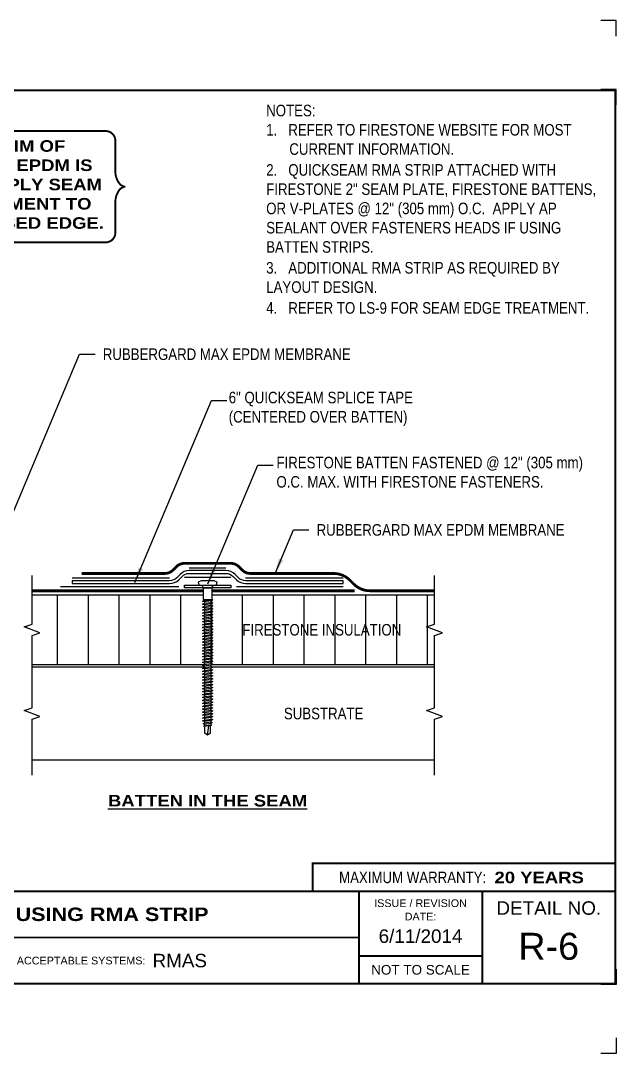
# Model space of a CAD drawing. Header units: inches. Extents: x 255.4 to 275.5, y -282.7 to -266.
# Drawn here: x 265.82 to 275.48, y -282.75 to -265.99 of the extents above; entities that cross this region are included whole.
import ezdxf
from ezdxf.enums import TextEntityAlignment as Align

# ---------------------------------------------------------------- set-up
doc = ezdxf.new("R2010")
doc.units = ezdxf.units.IN
doc.header["$MEASUREMENT"] = 0
doc.linetypes.add('HIDDEN', pattern=[0.375, 0.25, -0.125])
doc.layers.get('0').update_dxf_attribs({"linetype": 'CONTINUOUS'})
doc.layers.get('DEFPOINTS').update_dxf_attribs({"linetype": 'CONTINUOUS'})
for name, color, linetype in [('FSBP-ACCESSORY-FIRESTONE', 7, 'CONTINUOUS'), ('FSBP-ADHESIVE', 1, 'HIDDEN'), ('FSBP-ANNO-NOTE', 7, 'CONTINUOUS'), ('FSBP-INSULATION', 7, 'CONTINUOUS'), ('FSBP-MEMBRANE', 7, 'CONTINUOUS'), ('FSBP-SUBSTRATE-GENERIC', 9, 'CONTINUOUS'), ('FSBP-TTLB', 7, 'CONTINUOUS'), ('FSBP-TTLB-BORDER', 7, 'CONTINUOUS'), ('FSBP-TTLB-TEXT', 7, 'CONTINUOUS')]:
    doc.layers.add(name, color=color, linetype=linetype)
doc.styles.add('FSBP_ARIAL', font='arial.ttf')
doc.styles.add('FSBP_ARIAL_BOLD', font='')
doc.styles.add('FSBP_ARIAL_NAR', font='ARIALN.TTF')
doc.styles.get('FSBP_ARIAL_BOLD').set_extended_font_data('Arial Black')
doc.linetypes.add('ZIGZAG', pattern='A,0.0001,-0.2,[131,ltypeshp.shx,S=0.2,R=0,X=-0.2,Y=0],-0.4,[131,ltypeshp.shx,S=0.2,R=180,X=0.2,Y=0],-0.2', length=0.8001)
doc.dimstyles.new('FSBP-LEADER', dxfattribs={"dimtxt": 0.1875, "dimasz": 0.25, "dimexe": 0.0625, "dimexo": 0.125, "dimgap": 0.125, "dimtad": 0, "dimtih": 1, "dimtoh": 1, "dimdec": 4, "dimzin": 0, "dimdsep": 46, "dimlunit": 4, "dimtxsty": 'FSBP_ARIAL_NAR', "dimcen": 0.09375, "dimclrd": 256, "dimclre": 256, "dimclrt": 256, "dimadec": 0, "dimazin": 0, "dimtfac": 1, "dimtdec": 4, "dimtofl": 0, "dimtmove": 0, "dimatfit": 3, "dimfxl": 1, "dimtolj": 1, "dimtzin": 0, "dimlwd": -1, "dimlwe": -1, "dimarcsym": 0})

# ---------------------------------------------------------------- blocks, each defined once
blk = doc.blocks.new('TTLB-EPDM_1')
at = {"layer": 'DEFPOINTS', "linetype": 'Continuous', "ltscale": 1.75}
for points in [[(20.01562500000003, 13.88083333333333), (20.01562500000003, 14.13083333333333), (19.76562500000003, 14.13083333333333)], [(20.01562500000003, -2.380833333333342), (20.01562500000003, -2.630833333333342), (19.76562500000003, -2.630833333333342)]]:
    blk.add_lwpolyline(points, dxfattribs=at)
at = {"layer": 'DEFPOINTS', "color": 1}
for points in [[(20.015625, 12.765625), (20.015625, 13.015625), (19.765625, 13.015625)], [(20.015625, -1.265625), (20.015625, -1.515625), (19.765625, -1.515625)]]:
    blk.add_lwpolyline(points, dxfattribs=at)
at = {"layer": 'FSBP-TTLB', "const_width": 0.03125}
blk.add_lwpolyline([(15.09028770518938, 0), (20, 0), (20, 0.4512598240669945), (15.09028770518938, 0.4512598240669945)], close=True, dxfattribs=at)
for points in [[(0, 0), (0, -1.5), (20, -1.5), (20, 0), (0, 0)], [(15.84028770518938, 0), (15.84028770518938, -1.5)], [(17.84110496735593, 0), (17.84110496735593, -1.5)], [(20, 0), (20, -1.5)], [(4.825208527206769, -0.75), (15.84028770518938, -0.75)], [(15.84028770518938, -1.048740175933006), (17.84110496735593, -1.048740175933006)]]:
    blk.add_lwpolyline(points, dxfattribs=at)
at = {"layer": 'FSBP-TTLB-BORDER', "const_width": 0.03125}
blk.add_lwpolyline([(20, 0), (20, 13), (0, 13), (0, 0)], dxfattribs=at)
at = {"layer": 'FSBP-TTLB-TEXT', "style": 'FSBP_ARIAL_NAR'}
blk.add_text('MAXIMUM WARRANTY:', height=0.1875, dxfattribs=at).set_placement((17.90516569312837, 0.2256299120335257), align=Align.MIDDLE_RIGHT)
at = {"layer": 'FSBP-TTLB-TEXT', "style": 'FSBP_ARIAL'}
for s, height, p in [('ISSUE / REVISION', 0.125, (16.84069633627263, -0.1938496373466023)), ('DETAIL NO.', 0.21875, (18.92055248367797, -0.2724398367368792)), ('DATE:', 0.125, (16.84069633627263, -0.409973105348854)), ('NOT TO SCALE', 0.15625, (16.84069633627263, -1.274370087966503))]:
    blk.add_text(s, height=height, dxfattribs=at).set_placement(p, align=Align.MIDDLE_CENTER)
blk.add_text('ACCEPTABLE SYSTEMS:', height=0.125, dxfattribs=at).set_placement((10.29281281591562, -1.125), align=Align.MIDDLE_LEFT)
at = {"layer": 'FSBP-TTLB-TEXT'}
for tag, height, style, p in [('MAXIMUM_WARRANTY', 0.1875, 'FSBP_ARIAL_BOLD', (18.03987100774941, 0.2240244307510579)), ('ACCPT_SYSTEMS', 0.21875, 'FSBP_ARIAL', (12.49438170418193, -1.125))]:
    blk.add_attdef(tag, text='', height=height, dxfattribs=dict(at, style=style)).set_placement(p, align=Align.MIDDLE_LEFT)
for tag, height, style, p in [('DETAIL_DESCP_LINE_1', 0.21875, 'FSBP_ARIAL_BOLD', (10.33118450231211, -0.3736318192489421)), ('ISSUE_REV_DATE', 0.21875, 'FSBP_ARIAL', (16.84069633627263, -0.7282559425942452)), ('DETAIL_NUMBER', 0.4375, 'FSBP_ARIAL', (18.91941590748775, -0.8931630692489421))]:
    blk.add_attdef(tag, text='', height=height, dxfattribs=dict(at, style=style)).set_placement(p, align=Align.MIDDLE_CENTER)
blk = doc.blocks.new('FSBP_AP_FASTENER_01')
at = {"layer": 'FSBP-ACCESSORY-FIRESTONE'}
for p, q in [((-0.125, 0.04849224421338505), (-0.09375, -0.01400775578661495)), ((0.09375, -0.01400775578661495), (0.125, 0.04849224421338505)), ((-0.09375, -0.01400775578661495), (-0.09375, -0.264007755786615)), ((-0.09375, -0.01400775578661495), (0.09375, -0.01400775578661495)), ((0.09375, -0.01400775578661495), (0.09375, -0.264007755786615)), ((-0.09375, -0.264007755786615), (-0.0703125, -0.2840970415008996)), ((-0.0703125, -0.3156643085181585), (-0.0703125, -0.3472315755354103)), ((-0.0703125, -0.3787988425526763), (-0.0703125, -0.410366109569928)), ((-0.0703125, -0.4419333765871798), (-0.0703125, -0.4735006436044458)), ((0.0703125, -0.2955750228038667), (0.0703125, -0.3271422898211327)), ((0.0703125, -0.3587095568383845), (0.0703125, -0.3902768238556433)), ((0.0703125, -0.4218440908729022), (0.0703125, -0.453411357890154)), ((-0.0703125, -0.5050679106216975), (-0.0703125, -0.5366351776389564)), ((-0.0703125, -0.5682024446562153), (-0.0703125, -0.599769711673467)), ((-0.0703125, -0.631336978690733), (-0.0703125, -0.6629042457079848)), ((0.0703125, -0.4849786249074128), (0.0703125, -0.5165458919246717)), ((0.0703125, -0.5481131589419235), (0.0703125, -0.5796804259591894)), ((0.0703125, -0.6112476929764412), (0.0703125, -0.6428149599937001)), ((-0.0703125, -0.6944715127252366), (-0.0703125, -0.7260387797425025)), ((-0.0703125, -0.7576060467597543), (-0.0703125, -0.7891733137770132)), ((-0.0703125, -0.820740580794272), (-0.0703125, -0.8523078478115238)), ((-0.0703125, -0.8838751148287898), (-0.0703125, -0.9154423818460415)), ((0.0703125, -0.674382227010959), (0.0703125, -0.7059494940282107)), ((0.0703125, -0.7375167610454696), (0.0703125, -0.7690840280627285)), ((0.0703125, -0.8006512950799802), (0.0703125, -0.8322185620972462)), ((0.0703125, -0.863785829114498), (0.0703125, -0.8953530961317568)), ((-0.0703125, -0.9470096488632933), (-0.0703125, -0.9785769158805593)), ((-0.0703125, -1.010144182897811), (-0.0703125, -1.04171144991507)), ((-0.0703125, -1.073278716932329), (-0.0703125, -1.104845983949581)), ((0.0703125, -0.9269203631490157), (0.0703125, -0.9584876301662675)), ((0.0703125, -0.9900548971835264), (0.0703125, -1.021622164200785)), ((0.0703125, -1.053189431218037), (0.0703125, -1.084756698235303)), ((0.0703125, -1.116323965252555), (0.0703125, -1.147891232269814)), ((-0.0703125, -1.136413250966847), (-0.0703125, -1.167980517984098)), ((-0.0703125, -1.19954778500135), (-0.0703125, -1.231115052018616)), ((-0.0703125, -1.262682319035868), (-0.0703125, -1.294249586053127)), ((-0.0703125, -1.325816853070386), (-0.0703125, -1.357384120087637)), ((0.0703125, -1.179458499287072), (0.0703125, -1.211025766304324)), ((0.0703125, -1.242593033321583), (0.0703125, -1.274160300338842)), ((0.0703125, -1.305727567356094), (0.0703125, -1.33729483437336)), ((-0.0703125, -1.388951387104903), (-0.0703125, -1.420518654122155)), ((-0.0703125, -1.452085921139407), (-0.0703125, -1.483653188156673)), ((-0.0703125, -1.515220455173925), (-0.0703125, -1.546787722191183)), ((0.0703125, -1.368862101390611), (0.0703125, -1.40042936840787)), ((0.0703125, -1.431996635425129), (0.0703125, -1.463563902442381)), ((0.0703125, -1.49513116945964), (0.0703125, -1.526698436476899)), ((0.0703125, -1.558265703494151), (0.0703125, -1.589832970511416)), ((-0.0703125, -1.578354989208442), (-0.0703125, -1.609922256225694)), ((-0.0703125, -1.64148952324296), (-0.0703125, -1.673056790260212)), ((-0.0703125, -1.704624057277464), (-0.0703125, -1.73619132429473)), ((-0.0703125, -1.767758591311981), (-0.0703125, -1.79932585832924)), ((0.0703125, -1.621400237528668), (0.0703125, -1.652967504545927)), ((0.0703125, -1.684534771563186), (0.0703125, -1.716102038580438)), ((0.0703125, -1.747669305597697), (0.0703125, -1.779236572614955)), ((-0.0703125, -1.830893125346499), (-0.0703125, -1.862460392363751)), ((-0.0703125, -1.894027659381017), (-0.0703125, -1.925594926398269)), ((-0.0703125, -1.95716219341552), (-0.0703125, -1.988729460432786)), ((0.0703125, -1.810803839632207), (0.0703125, -1.842371106649473)), ((0.0703125, -1.873938373666725), (0.0703125, -1.905505640683984)), ((0.0703125, -1.937072907701243), (0.0703125, -1.968640174718495)), ((0.0703125, -2.000207441735753), (0.0703125, -2.031774708753012)), ((-0.0703125, -2.020296727450038), (-0.0703125, -2.051863994467297)), ((-0.0703125, -2.083431261484556), (-0.0703125, -2.114998528501808)), ((-0.0703125, -2.146565795519074), (-0.0703125, -2.178133062536325)), ((-0.0703125, -2.209700329553577), (-0.0703125, -2.241267596570843)), ((0.0703125, -2.063341975770264), (0.0703125, -2.09490924278753)), ((0.0703125, -2.126476509804782), (0.0703125, -2.158043776822041)), ((0.0703125, -2.189611043839299), (0.0703125, -2.221178310856551)), ((-0.0703125, -2.272834863588095), (-0.0703125, -2.304402130605354)), ((-0.0703125, -2.335969397622613), (-0.0703125, -2.367536664639864)), ((-0.0703125, -2.39910393165713), (-0.0703125, -2.430671198674382)), ((0.0703125, -2.25274557787381), (0.0703125, -2.284312844891069)), ((0.0703125, -2.315880111908321), (0.0703125, -2.347447378925587)), ((0.0703125, -2.379014645942839), (0.0703125, -2.410581912960097)), ((0.0703125, -2.442149179977356), (0.0703125, -2.473716446994608)), ((-0.0703125, -2.462238465691634), (-0.0703125, -2.4938057327089)), ((-0.0703125, -2.525372999726152), (-0.0703125, -2.55694026674341)), ((-0.0703125, -2.588507533760669), (-0.0703125, -2.620074800777921)), ((-0.0703125, -2.651642067795187), (-0.0703125, -2.683209334812439)), ((0.0703125, -2.505283714011867), (0.0703125, -2.536850981029126)), ((0.0703125, -2.568418248046378), (0.0703125, -2.599985515063644)), ((0.0703125, -2.631552782080895), (0.0703125, -2.663120049098154)), ((-0.0703125, -2.714776601829691), (-0.0703125, -2.746343868846957)), ((-0.0703125, -2.777911135864208), (-0.0703125, -2.809478402881467)), ((-0.0703125, -2.841045669898726), (-0.0703125, -2.872612936915978)), ((-0.0703125, -2.904180203933244), (-0.0703125, -2.935747470950496)), ((0.0703125, -2.694687316115413), (0.0703125, -2.726254583132665)), ((0.0703125, -2.757821850149924), (0.0703125, -2.789389117167183)), ((0.0703125, -2.820956384184434), (0.0703125, -2.8525236512017)), ((0.0703125, -2.884090918218952), (0.0703125, -2.915658185236211)), ((-0.0703125, -2.967314737967747), (-0.0703125, -2.998882004985013)), ((-0.0625, -3.154632755786622), (-0.0625, -3.013549567065063)), ((0, -3.201507755786615), (0.02460623630038583, -3.00110581902215)), ((0.0625, -3.154632755786601), (0.0625, -2.995692424207924)), ((0.0703125, -2.94722545225347), (0.0703125, -2.978792719270722)), ((0, -3.201507755786615), (-0.06250000000001421, -3.154632755786615)), ((0.0625, -3.154632755786615), (0, -3.201507755786615))]:
    blk.add_line(p, q, dxfattribs=at)
blk.add_lwpolyline([(0.1875, 0.04849224421338505, 0.1250000000000271), (0.203125, 0.110992244213385), (0.140625, 0.142242244213385), (-0.140625, 0.142242244213385), (-0.203125, 0.110992244213385, 0.1250000000000271), (-0.1875, 0.04849224421338505)], format="xyb", close=True, dxfattribs=at)
for points in [[(-0.109375, -0.3054610321523867), (-0.0703125, -0.2840970415008996), (0.0703125, -0.264007755786615), (0.109375, -0.2742110321523867), (0.0703125, -0.2955750228038667), (-0.0703125, -0.3156643085181585)], [(-0.109375, -0.3685955661869045), (-0.0703125, -0.3472315755354103), (0.0703125, -0.3271422898211327), (0.109375, -0.3373455661869045), (0.0703125, -0.3587095568383845), (-0.0703125, -0.3787988425526763)], [(-0.109375, -0.431730100221408), (-0.0703125, -0.410366109569928), (0.0703125, -0.3902768238556433), (0.109375, -0.400480100221408), (0.0703125, -0.4218440908729022), (-0.0703125, -0.4419333765871798)], [(-0.109375, -0.4948646342559258), (-0.0703125, -0.4735006436044458), (0.0703125, -0.453411357890154), (0.109375, -0.4636146342559258), (0.0703125, -0.4849786249074128), (-0.0703125, -0.5050679106216975)], [(-0.109375, -0.5579991682904435), (-0.0703125, -0.5366351776389564), (0.0703125, -0.5165458919246717), (0.109375, -0.5267491682904435), (0.0703125, -0.5481131589419235), (-0.0703125, -0.5682024446562153)], [(-0.109375, -0.6211337023249612), (-0.0703125, -0.599769711673467), (0.0703125, -0.5796804259591894), (0.109375, -0.5898837023249612), (0.0703125, -0.6112476929764412), (-0.0703125, -0.631336978690733)], [(-0.109375, -0.6842682363594648), (-0.0703125, -0.6629042457079848), (0.0703125, -0.6428149599937001), (0.109375, -0.6530182363594648), (0.0703125, -0.674382227010959), (-0.0703125, -0.6944715127252366)], [(-0.109375, -0.7474027703939825), (-0.0703125, -0.7260387797425025), (0.0703125, -0.7059494940282107), (0.109375, -0.7161527703939825), (0.0703125, -0.7375167610454696), (-0.0703125, -0.7576060467597543)], [(-0.109375, -0.8105373044285002), (-0.0703125, -0.7891733137770132), (0.0703125, -0.7690840280627285), (0.109375, -0.7792873044285002), (0.0703125, -0.8006512950799802), (-0.0703125, -0.820740580794272)], [(-0.109375, -0.873671838463018), (-0.0703125, -0.8523078478115238), (0.0703125, -0.8322185620972462), (0.109375, -0.842421838463018), (0.0703125, -0.863785829114498), (-0.0703125, -0.8838751148287898)], [(-0.109375, -0.9368063724975215), (-0.0703125, -0.9154423818460415), (0.0703125, -0.8953530961317568), (0.109375, -0.9055563724975215), (0.0703125, -0.9269203631490157), (-0.0703125, -0.9470096488632933)], [(-0.109375, -0.9999409065320393), (-0.0703125, -0.9785769158805593), (0.0703125, -0.9584876301662675), (0.109375, -0.9686909065320393), (0.0703125, -0.9900548971835264), (-0.0703125, -1.010144182897811)], [(-0.109375, -1.063075440566557), (-0.0703125, -1.04171144991507), (0.0703125, -1.021622164200785), (0.109375, -1.031825440566557), (0.0703125, -1.053189431218037), (-0.0703125, -1.073278716932329)], [(-0.109375, -1.126209974601075), (-0.0703125, -1.104845983949581), (0.0703125, -1.084756698235303), (0.109375, -1.094959974601075), (0.0703125, -1.116323965252555), (-0.0703125, -1.136413250966847)], [(-0.109375, -1.189344508635578), (-0.0703125, -1.167980517984098), (0.0703125, -1.147891232269814), (0.109375, -1.158094508635578), (0.0703125, -1.179458499287072), (-0.0703125, -1.19954778500135)], [(-0.109375, -1.252479042670096), (-0.0703125, -1.231115052018616), (0.0703125, -1.211025766304324), (0.109375, -1.221229042670096), (0.0703125, -1.242593033321583), (-0.0703125, -1.262682319035868)], [(-0.109375, -1.315613576704614), (-0.0703125, -1.294249586053127), (0.0703125, -1.274160300338842), (0.109375, -1.284363576704614), (0.0703125, -1.305727567356094), (-0.0703125, -1.325816853070386)], [(-0.109375, -1.378748110739132), (-0.0703125, -1.357384120087637), (0.0703125, -1.33729483437336), (0.109375, -1.347498110739132), (0.0703125, -1.368862101390611), (-0.0703125, -1.388951387104903)], [(-0.109375, -1.441882644773635), (-0.0703125, -1.420518654122155), (0.0703125, -1.40042936840787), (0.109375, -1.410632644773635), (0.0703125, -1.431996635425129), (-0.0703125, -1.452085921139407)], [(-0.109375, -1.505017178808153), (-0.0703125, -1.483653188156673), (0.0703125, -1.463563902442381), (0.109375, -1.473767178808153), (0.0703125, -1.49513116945964), (-0.0703125, -1.515220455173925)], [(-0.109375, -1.568151712842671), (-0.0703125, -1.546787722191183), (0.0703125, -1.526698436476899), (0.109375, -1.536901712842671), (0.0703125, -1.558265703494151), (-0.0703125, -1.578354989208442)], [(-0.109375, -1.631286246877188), (-0.0703125, -1.609922256225694), (0.0703125, -1.589832970511416), (0.109375, -1.600036246877188), (0.0703125, -1.621400237528668), (-0.0703125, -1.64148952324296)], [(-0.109375, -1.694420780911692), (-0.0703125, -1.673056790260212), (0.0703125, -1.652967504545927), (0.109375, -1.663170780911692), (0.0703125, -1.684534771563186), (-0.0703125, -1.704624057277464)], [(-0.109375, -1.75755531494621), (-0.0703125, -1.73619132429473), (0.0703125, -1.716102038580438), (0.109375, -1.72630531494621), (0.0703125, -1.747669305597697), (-0.0703125, -1.767758591311981)], [(-0.109375, -1.820689848980727), (-0.0703125, -1.79932585832924), (0.0703125, -1.779236572614955), (0.109375, -1.789439848980727), (0.0703125, -1.810803839632207), (-0.0703125, -1.830893125346499)], [(-0.109375, -1.883824383015245), (-0.0703125, -1.862460392363751), (0.0703125, -1.842371106649473), (0.109375, -1.852574383015245), (0.0703125, -1.873938373666725), (-0.0703125, -1.894027659381017)], [(-0.109375, -1.946958917049749), (-0.0703125, -1.925594926398269), (0.0703125, -1.905505640683984), (0.109375, -1.915708917049749), (0.0703125, -1.937072907701243), (-0.0703125, -1.95716219341552)], [(-0.109375, -2.010093451084266), (-0.0703125, -1.988729460432786), (0.0703125, -1.968640174718495), (0.109375, -1.978843451084266), (0.0703125, -2.000207441735753), (-0.0703125, -2.020296727450038)], [(-0.109375, -2.073227985118784), (-0.0703125, -2.051863994467297), (0.0703125, -2.031774708753012), (0.109375, -2.041977985118784), (0.0703125, -2.063341975770264), (-0.0703125, -2.083431261484556)], [(-0.109375, -2.136362519153302), (-0.0703125, -2.114998528501808), (0.0703125, -2.09490924278753), (0.109375, -2.105112519153302), (0.0703125, -2.126476509804782), (-0.0703125, -2.146565795519074)], [(-0.109375, -2.199497053187805), (-0.0703125, -2.178133062536325), (0.0703125, -2.158043776822041), (0.109375, -2.168247053187805), (0.0703125, -2.189611043839299), (-0.0703125, -2.209700329553577)], [(-0.109375, -2.262631587222323), (-0.0703125, -2.241267596570843), (0.0703125, -2.221178310856551), (0.109375, -2.231381587222323), (0.0703125, -2.25274557787381), (-0.0703125, -2.272834863588095)], [(-0.109375, -2.325766121256841), (-0.0703125, -2.304402130605354), (0.0703125, -2.284312844891069), (0.109375, -2.294516121256841), (0.0703125, -2.315880111908321), (-0.0703125, -2.335969397622613)], [(-0.109375, -2.388900655291359), (-0.0703125, -2.367536664639864), (0.0703125, -2.347447378925587), (0.109375, -2.357650655291359), (0.0703125, -2.379014645942839), (-0.0703125, -2.39910393165713)], [(-0.109375, -2.452035189325862), (-0.0703125, -2.430671198674382), (0.0703125, -2.410581912960097), (0.109375, -2.420785189325862), (0.0703125, -2.442149179977356), (-0.0703125, -2.462238465691634)], [(-0.109375, -2.51516972336038), (-0.0703125, -2.4938057327089), (0.0703125, -2.473716446994608), (0.109375, -2.48391972336038), (0.0703125, -2.505283714011867), (-0.0703125, -2.525372999726152)], [(-0.109375, -2.578304257394898), (-0.0703125, -2.55694026674341), (0.0703125, -2.536850981029126), (0.109375, -2.547054257394898), (0.0703125, -2.568418248046378), (-0.0703125, -2.588507533760669)], [(-0.109375, -2.641438791429415), (-0.0703125, -2.620074800777921), (0.0703125, -2.599985515063644), (0.109375, -2.610188791429415), (0.0703125, -2.631552782080895), (-0.0703125, -2.651642067795187)], [(-0.109375, -2.704573325463919), (-0.0703125, -2.683209334812439), (0.0703125, -2.663120049098154), (0.109375, -2.673323325463919), (0.0703125, -2.694687316115413), (-0.0703125, -2.714776601829691)], [(-0.109375, -2.767707859498437), (-0.0703125, -2.746343868846957), (0.0703125, -2.726254583132665), (0.109375, -2.736457859498437), (0.0703125, -2.757821850149924), (-0.0703125, -2.777911135864208)], [(-0.109375, -2.830842393532954), (-0.0703125, -2.809478402881467), (0.0703125, -2.789389117167183), (0.109375, -2.799592393532954), (0.0703125, -2.820956384184434), (-0.0703125, -2.841045669898726)], [(-0.109375, -2.893976927567472), (-0.0703125, -2.872612936915978), (0.0703125, -2.8525236512017), (0.109375, -2.862726927567472), (0.0703125, -2.884090918218952), (-0.0703125, -2.904180203933244)], [(-0.099609375, -2.955716372316267), (-0.0703125, -2.935747470950496), (0.0703125, -2.915658185236211), (0.099609375, -2.927256550887698), (0.0703125, -2.94722545225347), (-0.0703125, -2.967314737967747)], [(-0.0849609375, -3.008866455667892), (-0.0703125, -2.998882004985013), (0.0703125, -2.978792719270722), (0.0849609375, -2.984591902096462), (0.0703125, -2.994576352779355), (-0.0703125, -3.014665638493632)]]:
    blk.add_lwpolyline(points, close=True, dxfattribs=at)
blk.add_lwpolyline([(-0.09375, -0.264007755786615), (0.09375, -0.264007755786615)], dxfattribs=at)

msp = doc.modelspace()

# ---------------------------------------------------------------- hatches: boundary and pattern name
at = {"layer": 'FSBP-INSULATION'}
h = msp.add_hatch(dxfattribs=at)
h.set_pattern_fill('LINE', color=256, scale=4, angle=90, style=0)
h.set_pattern_definition([(90, (45.41761456998256, -20.46778508268575), (-0.5, 3.061515884555943e-17), [])])
h.paths.add_polyline_path([(266.0026711727646, -275.3109173286474), (266.0026711727646, -275.7796673286475), (265.8738831687276, -275.8265423286474), (266.1314591768016, -275.9202923286474), (266.0026711727646, -275.9671673286474), (266.0026711727646, -276.4359173286474), (268.7970981366448, -276.4359173286474), (268.7970981366448, -276.4143411542397), (268.7678012616448, -276.4066886969653), (268.7970981366448, -276.3906657039768), (268.7970981366448, -276.3669902537137), (268.7678012616448, -276.3593377964394), (268.7970981366448, -276.3433148034509), (268.7970981366448, -276.3196393531879), (268.7678012616448, -276.3119868959135), (268.7970981366448, -276.295963902925), (268.7970981366448, -276.272288452662), (268.7678012616448, -276.2646359953877), (268.7970981366448, -276.2486130023991), (268.7970981366448, -276.2249375521362), (268.7678012616448, -276.2172850948618), (268.7970981366448, -276.2012621018732), (268.7970981366448, -276.1775866516102), (268.7678012616448, -276.1699341943359), (268.7970981366448, -276.1539112013473), (268.7970981366448, -276.1302357510843), (268.7678012616448, -276.12258329381), (268.7970981366448, -276.1065603008214), (268.7970981366448, -276.0828848505585), (268.7678012616448, -276.0752323932841), (268.7970981366448, -276.0592094002955), (268.7970981366448, -276.0355339500326), (268.7678012616448, -276.0278814927582), (268.7970981366448, -276.0118584997697), (268.7970981366448, -275.9881830495067), (268.7678012616448, -275.9805305922324), (268.7970981366448, -275.9645075992438), (268.7970981366448, -275.9408321489808), (268.7678012616448, -275.9331796917065), (268.7970981366448, -275.9171566987179), (268.7970981366448, -275.8934812484549), (268.7678012616446, -275.8858287911805), (268.7970981366448, -275.869805798192), (268.7970981366448, -275.8461303479291), (268.7678012616448, -275.8384778906547), (268.7970981366448, -275.8224548976661), (268.7970981366448, -275.7987794474032), (268.7678012616448, -275.7911269901288), (268.7970981366448, -275.7751039971403), (268.7970981366448, -275.7514285468773), (268.7678012616448, -275.743776089603), (268.7970981366448, -275.7277530966143), (268.7970981366448, -275.7040776463514), (268.7678012616448, -275.696425189077), (268.7970981366448, -275.6804021960885), (268.7970981366448, -275.6567267458255), (268.7678012616446, -275.6490742885511), (268.7970981366448, -275.6330512955626), (268.7970981366448, -275.6093758452997), (268.7678012616448, -275.6017233880253), (268.7970981366448, -275.5857003950367), (268.7970981366448, -275.5620249447737), (268.7678012616448, -275.5543724874994), (268.7970981366448, -275.5383494945108), (268.7970981366448, -275.5146740442478), (268.7678012616448, -275.5070215869735), (268.7970981366448, -275.4909985939849), (268.7970981366448, -275.467323143722), (268.7678012616448, -275.4596706864476), (268.7970981366448, -275.443647693459), (268.7970981366448, -275.4199722431961), (268.7678012616448, -275.4123197859217), (268.7970981366448, -275.3962967929332), (268.7795200116448, -275.3812298286474), (268.7795200116448, -275.3109173286474)])
h.paths.add_polyline_path([(268.9201450116448, -275.3109173286473), (268.9201450116448, -275.3858213030121), (268.9318637616448, -275.3888822859218), (268.9025668866448, -275.4049052789104), (268.9025668866446, -275.4285807291733), (268.9318637616448, -275.4362331864477), (268.9025668866448, -275.4522561794363), (268.9025668866448, -275.4759316296992), (268.9318637616448, -275.4835840869735), (268.9025668866448, -275.4996070799621), (268.9025668866448, -275.5232825302251), (268.9318637616448, -275.5309349874994), (268.9025668866448, -275.546957980488), (268.9025668866448, -275.570633430751), (268.9318637616448, -275.5782858880253), (268.9025668866448, -275.5943088810139), (268.9025668866448, -275.6179843312769), (268.9318637616446, -275.6256367885512), (268.9025668866448, -275.6416597815398), (268.9025668866448, -275.6653352318027), (268.9318637616448, -275.6729876890771), (268.9025668866448, -275.6890106820657), (268.9025668866446, -275.7126861323285), (268.9318637616448, -275.720338589603), (268.9025668866448, -275.7363615825915), (268.9025668866448, -275.7600370328544), (268.9318637616448, -275.7676894901288), (268.9025668866448, -275.7837124831174), (268.9025668866448, -275.8073879333804), (268.9318637616448, -275.8150403906548), (268.9025668866448, -275.8310633836434), (268.9025668866448, -275.8547388339063), (268.9318637616448, -275.8623912911806), (268.9025668866448, -275.8784142841692), (268.9025668866448, -275.9020897344321), (268.9318637616448, -275.9097421917065), (268.9025668866448, -275.925765184695), (268.9025668866448, -275.9494406349581), (268.9318637616446, -275.9570930922323), (268.9025668866448, -275.973116085221), (268.9025668866448, -275.9967915354839), (268.9318637616448, -276.0044439927582), (268.9025668866448, -276.0204669857469), (268.9025668866448, -276.0441424360098), (268.9318637616448, -276.0517948932841), (268.9025668866448, -276.0678178862727), (268.9025668866448, -276.0914933365357), (268.9318637616448, -276.09914579381), (268.9025668866448, -276.1151687867986), (268.9025668866448, -276.1388442370616), (268.9318637616448, -276.1464966943359), (268.9025668866448, -276.1625196873245), (268.9025668866448, -276.1861951375874), (268.9318637616448, -276.1938475948617), (268.9025668866448, -276.2098705878504), (268.9025668866448, -276.2335460381133), (268.9318637616448, -276.2411984953877), (268.9025668866448, -276.2572214883763), (268.9025668866448, -276.2808969386392), (268.9318637616448, -276.2885493959135), (268.9025668866448, -276.3045723889022), (268.9025668866448, -276.3282478391651), (268.9318637616446, -276.3359002964394), (268.9025668866448, -276.3519232894281), (268.9025668866448, -276.375598739691), (268.9318637616448, -276.3832511969653), (268.9025668866448, -276.3992741899539), (268.9025668866448, -276.4229496402169), (268.9318637616448, -276.4306020974912), (268.9221452488244, -276.4359173286474), (272.5306965539608, -276.4359173286474), (272.5306965539608, -275.9671673286474), (272.6594845579978, -275.9202923286474), (272.4019085499237, -275.8265423286474), (272.5306965539608, -275.7796673286474), (272.5306965539608, -275.3109173286475)])
h.paths.add_polyline_path([(269.3650289433301, -276.018870517597), (272.0397177223206, -276.018870517597), (272.0397177223206, -275.7278362406529), (269.3650289433301, -275.7278362406529)], flags=24)

# ---------------------------------------------------------------- linework, layer by layer
at = {"layer": 'FSBP-ACCESSORY-FIRESTONE'}
msp.add_lwpolyline([(269.2248325116448, -275.1468548286474), (269.2248325116448, -275.1937298286474), (268.4748325116448, -275.1937298286474), (268.4748325116448, -275.1468548286474)], close=True, dxfattribs=at)
at = {"layer": 'FSBP-ADHESIVE', "linetype": 'ZIGZAG', "ltscale": 0.17}
for p, q in [((268.5524975545896, -274.8656048286474), (269.1471674686998, -274.8656048286474)), ((266.6516535637159, -275.0296673286474), (268.2331049686998, -275.0296673286474)), ((268.4748325116448, -275.0175497933352), (269.2248325116448, -275.0175497933352)), ((269.4665600545896, -275.0296673286475), (271.0480114595737, -275.0296673286474)), ((266.4641535637159, -275.1702923286474), (268.3810825116448, -275.1702923286474)), ((269.3185825116448, -275.1702923286474), (271.0480114595737, -275.1702923286474))]:
    msp.add_line(p, q, dxfattribs=at)
at = {"layer": 'FSBP-ANNO-NOTE', "const_width": 0.03125}
msp.add_lwpolyline([(267.3536125983058, -268.9211280512095), (267.3536125983058, -269.4284140821923, -0.414213562373095), (267.1973625983058, -269.5846640821923), (263.4074392538381, -269.5846640821923, -0.414213562373095), (263.2511892538381, -269.4284140821923), (263.2511892538381, -268.9211280512094, 0.1409083258157955), (263.1927416276507, -268.7429870011064, 0.2244532195272858), (263.0886782099377, -268.6817059610096, 0.2244532195272858), (263.1927416276507, -268.6204249209128, 0.1409083258157939), (263.2511892538381, -268.4422838708098), (263.2511892538381, -267.9349978398269, -0.414213562373095), (263.4074392538381, -267.7787478398269), (267.1973625983058, -267.7787478398269, -0.414213562373095), (267.3536125983058, -267.9349978398269), (267.3536125983058, -268.4422838708098, 0.1409083258157955), (267.4120602244932, -268.6204249209128, 0.2244532195272858), (267.5161236422062, -268.6817059610096, 0.2244532195272858), (267.4120602244932, -268.7429870011064, 0.1409083258157939)], format="xyb", close=True, dxfattribs=at)
at = {"layer": 'FSBP-INSULATION', "linetype": 'Continuous'}
for points in [[(266.0026711727646, -276.4359173286474), (266.0026711727646, -275.9671673286474), (266.1314591768015, -275.9202923286474), (265.8738831687276, -275.8265423286474), (266.0026711727646, -275.7796673286474), (266.0026711727646, -274.9906048286474)], [(272.5306965539608, -276.4359173286474), (272.5306965539608, -275.9671673286474), (272.6594845579978, -275.9202923286474), (272.4019085499237, -275.8265423286474), (272.5306965539608, -275.7796673286474), (272.5306965539608, -274.9906048286474)]]:
    msp.add_lwpolyline(points, dxfattribs=at)
at = {"layer": 'FSBP-INSULATION'}
for points in [[(268.7795200116448, -275.3109173286474), (266.0026711727646, -275.3109173286474)], [(272.5306965539608, -275.3109173286474), (268.9201450116448, -275.3109173286474)], [(266.0026711727646, -276.4359173286474), (268.7970981366448, -276.4359173286474)], [(268.9221452488244, -276.4359173286474), (272.5306965539608, -276.4359173286474)]]:
    msp.add_lwpolyline(points, dxfattribs=at)
at = {"layer": 'FSBP-MEMBRANE', "const_width": 0.045}
msp.add_lwpolyline([(266.8057939257499, -274.9593548286474), (266.9428401421387, -274.9593548286474), (268.1554399257548, -274.9593548286474, 0.1989123673797007), (268.2880224472274, -274.9044373501198), (268.3422499901723, -274.850209807175, -0.198912367379665), (268.4748325116448, -274.7952923286474), (269.2248325116446, -274.7952923286474, -0.1989123673796589), (269.3574150331171, -274.850209807175), (269.4116425760621, -274.9044373501199, 0.1989123673796589), (269.5442250975346, -274.9593548286475), (270.8926813736837, -274.9593548286475, -0.198912367379665), (271.1578464166287, -275.0691897857025), (271.2194265025184, -275.1307698715923, 0.1989123673796798), (271.4845915454634, -275.2406048286474), (272.5306965539608, -275.2406048286474)], format="xyb", dxfattribs=at)
at = {"layer": 'FSBP-MEMBRANE'}
msp.add_lwpolyline([(266.6516535637159, -275.0774798286474), (266.6516535637159, -275.1224798286474), (268.2331049686998, -275.1224798286474, 0.1989123673796767), (268.381597392749, -275.0609722526966), (268.4358249356939, -275.0067447097516, -0.1989123673796678), (268.5524975545896, -274.9584173286474), (268.8498325116448, -274.9584173286474), (269.1471674686998, -274.9584173286474, -0.1989123673796678), (269.2638400875956, -275.0067447097516), (269.3180676305404, -275.0609722526966, 0.1989123673796767), (269.4665600545896, -275.1224798286474), (271.0480114595737, -275.1224798286474), (271.0480114595737, -275.0774798286474), (269.4665600545896, -275.0774798286474, -0.1989123673796935), (269.3498874356939, -275.0291524475432), (269.295659892749, -274.9749249045982, 0.1989123673796673), (269.1471674686998, -274.9134173286474), (268.8498325116448, -274.9134173286474), (268.5524975545896, -274.9134173286474, 0.198912367379658), (268.4040051305406, -274.9749249045983), (268.3497775875956, -275.0291524475432, -0.1989123673796818), (268.2331049686998, -275.0774798286474)], format="xyb", close=True, dxfattribs=at)
at = {"layer": 'FSBP-MEMBRANE', "const_width": 0.045}
for points in [[(268.7795200116448, -275.2406048286474), (266.0026711727646, -275.2406048286474)], [(268.9201450116448, -275.2406048286474), (271.2355114595737, -275.2406048286474)]]:
    msp.add_lwpolyline(points, dxfattribs=at)
at = {"layer": 'FSBP-SUBSTRATE-GENERIC'}
msp.add_line((266.0026711727646, -277.9827923286474), (272.5306965539608, -277.9827923286474), dxfattribs=at)
for points in [[(266.0026711727646, -278.2327923286474), (266.0026711727646, -277.3265423286474), (266.1314591768015, -277.2796673286474), (265.8738831687276, -277.1859173286474), (266.0026711727646, -277.1390423286474), (266.0026711727646, -276.4359173286474)], [(268.7970981366448, -276.4827923286474), (266.0026711727646, -276.4827923286474)], [(272.5306965539608, -276.4827923286474), (268.9230153982546, -276.4827923286474)], [(272.5306965539608, -278.2327923286474), (272.5306965539608, -277.3265423286474), (272.6594845579978, -277.2796673286474), (272.4019085499237, -277.1859173286474), (272.5306965539608, -277.1390423286474), (272.5306965539608, -276.4359173286474)]]:
    msp.add_lwpolyline(points, dxfattribs=at)

# ---------------------------------------------------------------- block references
msp.add_blockref('TTLB-EPDM_1', (255.4627011304548, -280.1173711702307)).add_auto_attribs({'DETAIL_DESCP_LINE_1': 'MAS PERIMETER USING RMA STRIP', 'ACCPT_SYSTEMS': 'RMAS', 'ISSUE_REV_DATE': '6/11/2014', 'DETAIL_NUMBER': 'R-6', 'MAXIMUM_WARRANTY': '20 YEARS'})
at = {"layer": 'FSBP-ACCESSORY-FIRESTONE', "xscale": 0.75, "yscale": 0.75, "zscale": 0.75}
msp.add_blockref('FSBP_AP_FASTENER_01', (268.8498325116448, -275.1832240118075), dxfattribs=at)

# ---------------------------------------------------------------- texts
at = {"layer": 'FSBP-ANNO-NOTE', "style": 'FSBP_ARIAL_NAR'}
for p in [(267.1498776736355, -271.4005590799285), (270.6177573841435, -274.2521215799285)]:
    msp.add_text('RUBBERGARD MAX EPDM MEMBRANE', height=0.1875, dxfattribs=at).set_placement(p, align=Align.MIDDLE_LEFT)
at = {"layer": 'FSBP-ANNO-NOTE'}
for s, style, p in [('FIRESTONE INSULATION', 'FSBP_ARIAL_NAR', (270.7023733328253, -275.8734173286474)), ('SUBSTRATE', 'FSBP_ARIAL_NAR', (270.731748802702, -277.2327923286474)), ('%%UBATTEN IN THE SEAM', 'FSBP_ARIAL_BOLD', (268.8498325116448, -278.6476440236483))]:
    msp.add_text(s, height=0.1875, dxfattribs=dict(at, style=style)).set_placement(p, align=Align.MIDDLE_CENTER)
at = {"layer": 'FSBP-ANNO-NOTE', "char_height": 0.1875, "attachment_point": 1}
for s, width, gutter_width, heights, insert, style in [('NOTES:\\P\\pi-0.375,l0.375;1.   REFER TO FIRESTONE WEBSITE FOR MOST CURRENT INFORMATION.\\P\\pi0,l0;{\\H0.083333x;\\P\\pi-0.375,l0.375;}2.   QUICKSEAM RMA STRIP ATTACHED WITH FIRESTONE 2" SEAM PLATE, FIRESTONE BATTENS, OR V-PLATES @ 12" (305 mm) O.C.  APPLY AP SEALANT OVER FASTENERS HEADS IF USING BATTEN STRIPS.{\\H0.083333x;\\P\\P}3.   ADDITIONAL RMA STRIP AS REQUIRED BY LAYOUT DESIGN.{\\H0.083333x;\\P\\P\\pi0,l0;}4.   REFER TO LS-9 FOR SEAM EDGE TREATMENT.', 5.348916068058287, 5, [4.054405796259402], (269.800172718471, -267.3517461702307), 'FSBP_ARIAL_NAR'), ('\\pi0.79394;WHEN SCRIM OF \\P\\pi0.40264;REINFORCED EPDM IS \\P\\pi0.28976;EXPOSED, APPLY SEAM \\P\\pi0.4034;EDGE TREATMENT TO \\P\\pi0.23784;ENTIRE EXPOSED EDGE.', 3.976783791684284, 2.5, [1.562503387634937], (263.2821593127926, -267.9269631503496), 'FSBP_ARIAL_BOLD'), ('6" QUICKSEAM SPLICE TAPE \\P(CENTERED OVER BATTEN)', 3.020158956445698, 2.5, [0.6184865474897413], (269.1920869813293, -272.00983906703), 'FSBP_ARIAL_NAR'), ('FIRESTONE BATTEN FASTENED @ 12" (305 mm) \\PO.C. MAX. WITH FIRESTONE FASTENERS.', 6.132171792676672, 2.5, [0.5526941149692028], (269.9660733219062, -273.0657189456142), 'FSBP_ARIAL_NAR')]:
    msp.add_mtext_dynamic_manual_height_columns(s, width=width, gutter_width=gutter_width, heights=heights, dxfattribs=dict(at, insert=insert, style=style))

# ---------------------------------------------------------------- leaders
at = {"layer": 'FSBP-ANNO-NOTE'}
for points in [[(265.1610664073394, -275.2413851945941), (266.7748776736355, -271.4005590799285), (267.0248776736355, -271.4005590799285)], [(267.6717895011011, -275.1037517886076), (268.9126412143855, -272.1505590799285), (269.1626412143855, -272.1505590799285)], [(268.8535588772571, -275.1269338824445), (269.6626412143855, -273.2013403299285), (269.9126412143855, -273.2013403299285)], [(269.9444856183432, -274.962000121043), (270.2427573841435, -274.2521215799285), (270.4927573841435, -274.2521215799285)]]:
    msp.add_leader(points, dimstyle='FSBP-LEADER', dxfattribs=at)

doc.saveas('drawing.dxf')
